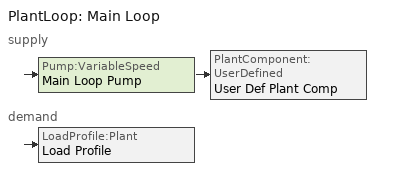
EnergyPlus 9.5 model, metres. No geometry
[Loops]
PlantLoop 'Main Loop'
 supply: Pump:VariableSpeed 'Main Loop Pump' > PlantComponent:UserDefined 'User Def Plant Comp'
 demand: LoadProfile:Plant 'Load Profile'
[Building]
NETenergy: North Axis {deg}=0; Terrain=Suburbs; Loads Convergence Tolerance Value {W}=0.04; Temperature Convergence Tolerance Value {deltaC}=0.04; Solar Distribution=FullInteriorAndExterior; Maximum Number of Warmup Days=25; Minimum Number of Warmup Days=6
[Site:Location]
NREL: Latitude {deg}=39.74; Longitude {deg}=-105.18; Time Zone {hr}=-7; Elevation {m}=1829
[PythonPlugin:SearchPaths]
Python Search Paths: Add Current Working Directory to Search Path=Yes; Add Input File Directory to Search Path=Yes; Search Path 1=C:/Users/ebonnema/AppData/Local/Programs/Python/Python37/Lib/site-packages; Search Path 2=../src
[PythonPlugin:Instance] Run During Warmup Days=No; Python Module=in
Name | Plugin Class
User Def Plant Comp Set Prgm | UsrDefPlntCmpSet
User Def Plant Comp Sim Prgm | UsrDefPlntCmpSim
[PlantLoop]
Main Loop: Fluid Type=UserDefinedFluidType; User Defined Fluid Type=Ethylene Glycol; Plant Equipment Operation Scheme=Main Loop Operation Scheme; Maximum Loop Temperature {C}=100; Minimum Loop Temperature {C}=-10; Maximum Loop Flow Rate {m3/s}=0.005; Minimum Loop Flow Rate {m3/s}=0; Plant Loop Volume {m3}=AutoCalculate; Load Distribution Scheme=Optimal
[PlantEquipmentOperationSchemes]
Main Loop Operation Scheme: Control Scheme Object Type 1=PlantEquipmentOperation:CoolingLoad; Control Scheme Name 1=Main Loop Control Scheme; Control Scheme Schedule Name 1=Always On Sch
[PlantEquipmentOperation:CoolingLoad]
Main Loop Control Scheme: Load Range Lower Limit 1 {W}=0; Load Range Upper Limit 1 {W}=1000000000; Range Equipment List Name 1=Main Loop
[SetpointManager:Scheduled] Control Variable=Temperature; Schedule=Main Loop Temp Sch
Name | Setpoint Node or NodeList
Main Loop Setpoint Manager | Main Loop Supply Outlet Node
User Def Plant Comp Setpoint Manager | User Def Plant Comp Outlet Node
[PlantEquipmentList]
Main Loop: PlantComponent:UserDefined, User Def Plant Comp
[Pump:VariableSpeed]
Main Loop Pump: Design Maximum Flow Rate {m3/s}=0.005; Design Pump Head {Pa}=30000; Design Power Consumption {W}=AutoSize; Motor Efficiency=0.87; Fraction of Motor Inefficiencies to Fluid Stream=0; Coefficient 1 of the Part Load Performance Curve=0; Coefficient 2 of the Part Load Performance Curve=1; Coefficient 3 of the Part Load Performance Curve=0; Coefficient 4 of the Part Load Performance Curve=0; Design Minimum Flow Rate {m3/s}=0; Pump Control Type=Intermittent
[PlantComponent:UserDefined]
User Def Plant Comp: Number of Plant Loop Connections=1; Plant Connection 1 Loading Mode=MeetsLoadWithNominalCapacityLowOutLimit; Plant Connection 1 Loop Flow Request Mode=NeedsFlowIfLoopOn; Plant Connection 1 Initialization Program Calling Manager=User Def Plant Comp Set Prgm; Plant Connection 1 Simulation Program Calling Manager=User Def Plant Comp Sim Prgm
[LoadProfile:Plant]
Load Profile: Load Schedule=Load Sch; Peak Flow Rate {m3/s}=0.005; Flow Rate Fraction Schedule=Always On Sch
[Schedule:Constant]
Always On Sch: Hourly Value=1
[Schedule:Compact]
Main Loop Temp Sch: Through: 12/31, For: AllDays, Until: 24:00, 6.67
Load Sch: Through: 12/31, For: AllDays, Until: 8:00, 0, Until: 12:00, -250, Until: 24:00, 0
